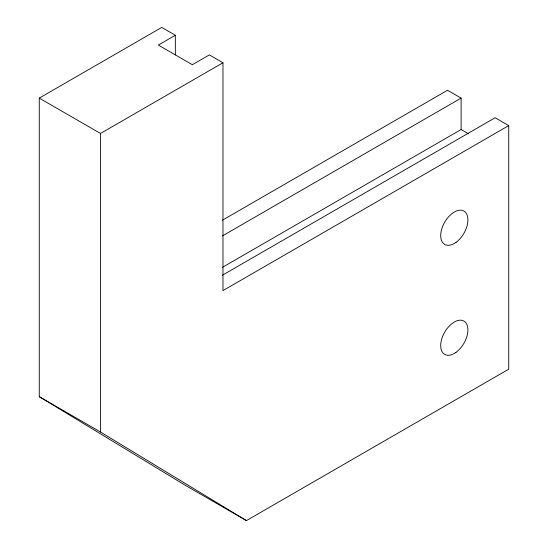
<?xml version="1.0" encoding="UTF-8"?>
<svg xmlns="http://www.w3.org/2000/svg" width="548" height="548" viewBox="0 0 548 548"><rect width="100%" height="100%" fill="white"/><g stroke="black" fill="none" stroke-linecap="round" stroke-linejoin="round"><path stroke-width="0.82" d="M222.399 275.212L495.132 117.752L508.736 125.608L508.736 369.167L246.442 520.6L185.21 485.247L39.264 396.663L39.264 98.106L161.735 27.4L175.339 35.257L175.339 54.882M175.339 35.257L158.331 45.08L192.355 64.719L209.363 54.896L222.968 62.753L222.968 290.598L508.736 125.608M39.264 98.106L100.496 133.465L222.968 62.753M222.44 220.193L447.504 90.256L461.108 98.113L461.108 129.54L222.502 267.301M222.467 235.887L461.108 98.113M461.108 129.54L468.506 133.808M39.264 396.663L100.496 432.016L246.442 520.6M100.496 133.465L100.496 432.016M456.094 242.291A19.242 11.111 -60 0 0 465.094 211.939A19.242 11.111 -60 0 0 441.729 229.009A19.242 11.111 -60 0 0 456.094 242.291M455.991 352.357A19.242 11.111 -60 0 0 465.156 321.991A19.242 11.111 -60 0 0 441.77 338.863A19.242 11.111 -60 0 0 455.991 352.357"/></g></svg>
